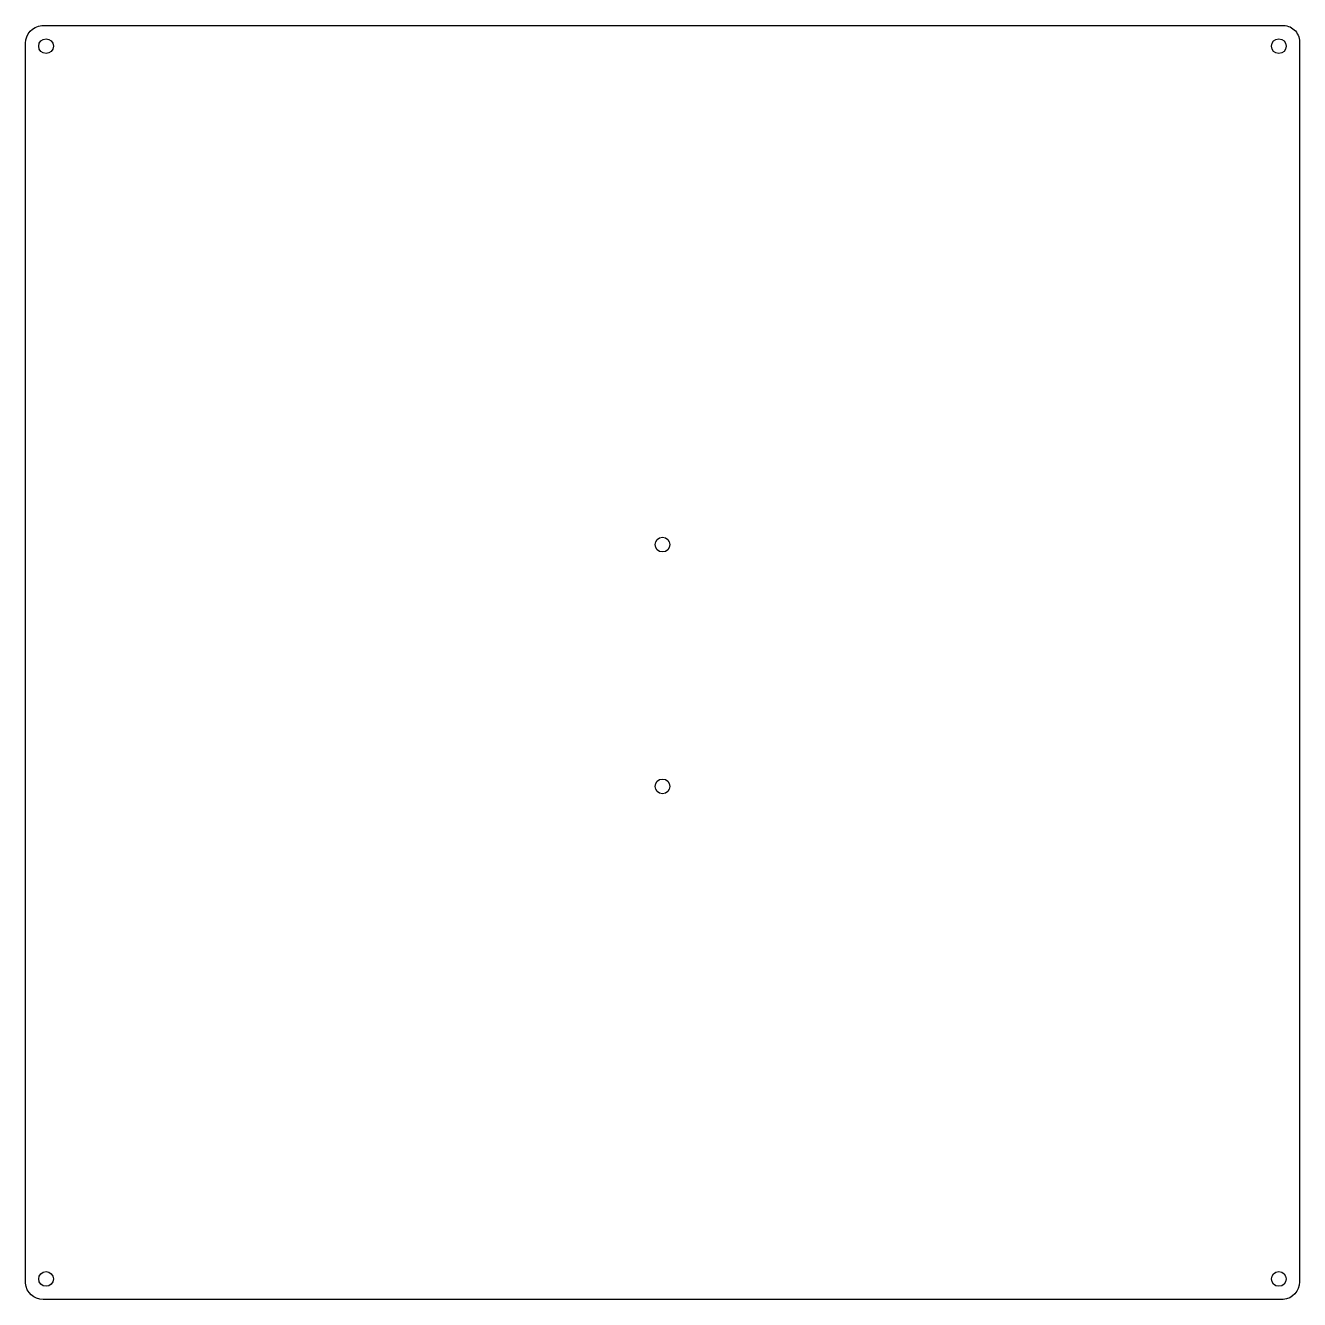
# Model space of a CAD drawing. Header units: millimetres. Extents: x 0 to 216, y 0 to 216.
import ezdxf

# ---------------------------------------------------------------- set-up
doc = ezdxf.new("R2010")
doc.units = ezdxf.units.MM
doc.layers.get('0').update_dxf_attribs({"linetype": 'CONTINUOUS'})

msp = doc.modelspace()

# ---------------------------------------------------------------- linework, layer by layer
msp.add_lwpolyline([(0.14, 213.14, -0.390178), (2.89, 216.13), (213.14, 216.14, -0.438666), (216.13, 213.39), (216.14, 3.14, -0.390177), (213.39, 0.15), (3.14, 0.14, -0.390178), (0.15, 2.89)], format="xyb", close=True)
for centre in [(3.64, 212.64), (212.64, 212.64), (108.14, 128.14), (108.14, 87.14), (3.64, 3.64), (212.64, 3.64)]:
    msp.add_circle(centre, 1.25)

doc.saveas('drawing.dxf')
